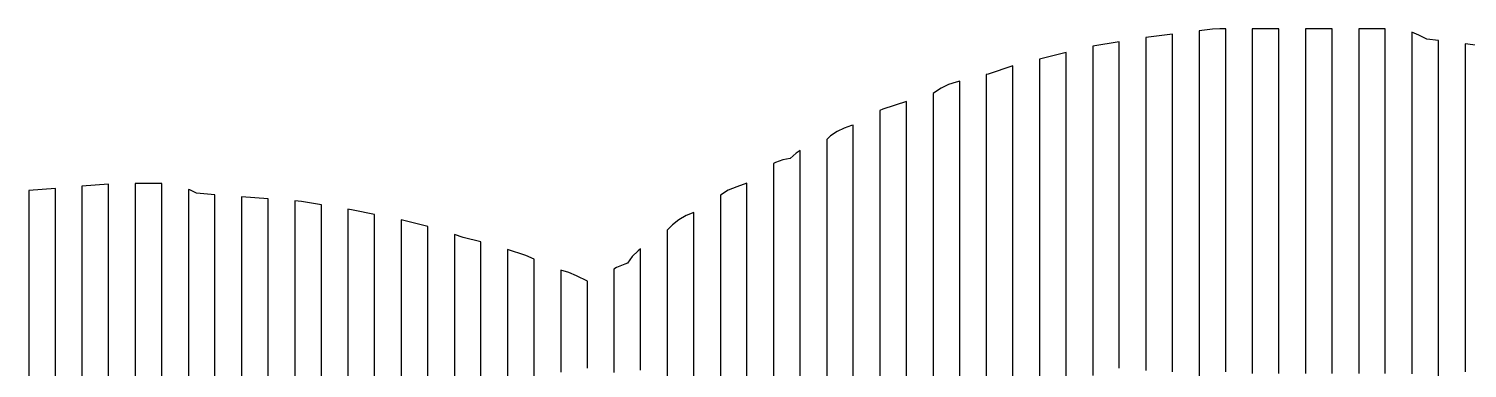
# Model space of a CAD drawing. Header units: metres. Extents: x -6 to 1890, y -8 to 898.
# Drawn here: x 517.6 to 733.9, y 626.4 to 677.4 of the extents above; entities that cross this region are included whole.
import ezdxf

# ---------------------------------------------------------------- set-up
doc = ezdxf.new("R2010")
doc.units = ezdxf.units.M
doc.layers.add('PASSADAS_COMPLETAS', color=1, linetype='CONTINUOUS')
doc.layers.add('PECAS_2D', color=3, linetype='CONTINUOUS')

msp = doc.modelspace()

# ---------------------------------------------------------------- linework, layer by layer
at = {"layer": 'PASSADAS_COMPLETAS'}
for points in [[(697.578, 625.827), (697.578, 627.116), (697.578, 628.405), (697.578, 629.694), (697.578, 630.982), (697.578, 660.624), (697.578, 661.913), (697.578, 663.202), (697.578, 664.49), (697.578, 665.779), (697.578, 669.646), (697.578, 670.934), (697.578, 672.223), (697.578, 677.378), (696.716, 677.378), (695.587, 677.308), (693.578, 677.057), (693.578, 671.867), (693.578, 670.57), (693.578, 666.678), (693.578, 665.38), (693.578, 664.083), (693.578, 662.785), (693.578, 661.488), (693.578, 660.191), (693.578, 629.053), (693.578, 627.756), (693.578, 626.458), (693.578, 625.161)], [(705.578, 625.58), (705.578, 626.875), (705.578, 628.17), (705.578, 629.465), (705.578, 630.759), (705.578, 660.544), (705.578, 661.839), (705.578, 663.134), (705.578, 664.428), (705.578, 665.723), (705.578, 668.313), (705.578, 672.198), (705.578, 673.493), (705.578, 677.378), (701.578, 677.378), (701.578, 672.198), (701.578, 670.903), (701.578, 667.018), (701.578, 665.723), (701.578, 664.428), (701.578, 663.134), (701.578, 661.839), (701.578, 660.544), (701.578, 630.759), (701.578, 629.465), (701.578, 628.17), (701.578, 626.875), (701.578, 625.58)], [(713.578, 625.58), (713.578, 626.875), (713.578, 628.17), (713.578, 629.465), (713.578, 630.759), (713.578, 660.544), (713.578, 661.839), (713.578, 663.134), (713.578, 664.428), (713.578, 665.723), (713.578, 669.608), (713.578, 672.198), (713.578, 673.493), (713.578, 677.378), (709.578, 677.378), (709.578, 673.493), (709.578, 672.198), (709.578, 668.313), (709.578, 665.723), (709.578, 664.428), (709.578, 663.134), (709.578, 661.839), (709.578, 660.544), (709.578, 630.759), (709.578, 629.465), (709.578, 628.17), (709.578, 626.875), (709.578, 625.58)], [(721.578, 625.58), (721.578, 626.875), (721.578, 628.17), (721.578, 629.465), (721.578, 630.759), (721.578, 660.544), (721.578, 661.839), (721.578, 663.134), (721.578, 664.428), (721.578, 665.723), (721.578, 669.608), (721.578, 670.903), (721.578, 672.198), (721.578, 677.378), (717.578, 677.378), (717.578, 673.493), (717.578, 672.198), (717.578, 668.313), (717.578, 665.723), (717.578, 664.428), (717.578, 663.134), (717.578, 661.839), (717.578, 660.544), (717.578, 630.759), (717.578, 629.465), (717.578, 628.17), (717.578, 626.875), (717.578, 625.58)], [(681.578, 626.343), (681.578, 658.625), (681.578, 659.916), (681.578, 661.207), (681.578, 662.499), (681.578, 666.372), (681.578, 668.955), (681.578, 670.246), (681.578, 675.412), (677.578, 674.745), (677.578, 669.534), (677.578, 668.231), (677.578, 664.323), (677.578, 663.021), (677.578, 661.718), (677.578, 660.415), (677.578, 659.113), (677.578, 657.81), (677.578, 656.507), (677.578, 625.242)], [(689.578, 625.814), (689.578, 627.115), (689.578, 628.416), (689.578, 629.717), (689.578, 659.643), (689.578, 660.944), (689.578, 662.245), (689.578, 663.546), (689.578, 664.847), (689.578, 668.75), (689.578, 670.051), (689.578, 671.352), (689.578, 676.557), (685.578, 676.057), (685.578, 670.922), (685.578, 669.639), (685.578, 665.788), (685.578, 664.505), (685.578, 663.221), (685.578, 661.937), (685.578, 660.654), (685.578, 659.37), (685.578, 658.087), (685.578, 628.564), (685.578, 627.281), (685.578, 625.997)], [(729.578, 625.143), (729.578, 626.437), (729.578, 627.731), (729.578, 629.025), (729.578, 660.077), (729.578, 661.371), (729.578, 662.665), (729.578, 663.959), (729.578, 665.252), (729.578, 669.134), (729.578, 670.428), (729.578, 671.722), (729.578, 675.603), (727.828, 675.822), (726.637, 676.417), (725.578, 676.849), (725.578, 671.717), (725.578, 670.434), (725.578, 666.585), (725.578, 665.302), (725.578, 664.019), (725.578, 662.736), (725.578, 661.453), (725.578, 660.171), (725.578, 630.663), (725.578, 629.38), (725.578, 628.097), (725.578, 626.814), (725.578, 625.531)], [(736.623, 674.723), (733.578, 675.103), (733.578, 671.21), (733.578, 669.912), (733.578, 666.019), (733.578, 664.721), (733.578, 663.424), (733.578, 662.126), (733.578, 660.828), (733.578, 659.53), (733.578, 629.683), (733.578, 628.385), (733.578, 627.087), (733.578, 625.79)], [(673.578, 624.356), (673.578, 656.893), (673.578, 658.195), (673.578, 659.496), (673.578, 660.798), (673.578, 662.099), (673.578, 666.004), (673.578, 667.305), (673.578, 668.607), (673.578, 673.813), (669.578, 672.813), (669.578, 667.615), (669.578, 666.316), (669.578, 662.417), (669.578, 659.819), (669.578, 658.519), (669.578, 657.22), (669.578, 655.92), (669.578, 623.435)], [(665.578, 621.845), (665.578, 653.863), (665.578, 655.143), (665.578, 656.424), (665.578, 657.705), (665.578, 658.985), (665.578, 662.828), (665.578, 665.389), (665.578, 666.67), (665.578, 671.792), (661.854, 670.559), (661.578, 670.49), (661.578, 665.303), (661.578, 664.006), (661.578, 660.116), (661.578, 657.523), (661.578, 656.226), (661.578, 654.929), (661.578, 653.632), (661.578, 652.336), (661.578, 619.918)], [(657.578, 617.903), (657.578, 651.434), (657.578, 652.724), (657.578, 654.013), (657.578, 655.303), (657.578, 656.593), (657.578, 660.462), (657.578, 663.041), (657.578, 664.331), (657.578, 669.49), (657.023, 669.351), (655.885, 668.985), (654.796, 668.469), (653.785, 667.813), (653.578, 667.637), (653.578, 662.411), (653.578, 661.105), (653.578, 655.88), (653.578, 654.573), (653.578, 653.267), (653.578, 651.96), (653.578, 650.654), (653.578, 616.688)], [(649.578, 612.154), (649.578, 648.362), (649.578, 649.655), (649.578, 650.948), (649.578, 652.242), (649.578, 653.535), (649.578, 657.414), (649.578, 660.001), (649.578, 661.294), (649.578, 666.466), (646.011, 665.278), (645.578, 665.095), (645.578, 659.927), (645.578, 658.635), (645.578, 654.759), (645.578, 652.174), (645.578, 650.882), (645.578, 649.59), (645.578, 648.298), (645.578, 647.006), (645.578, 609.537)], [(641.578, 608.174), (641.578, 643.349), (641.578, 644.651), (641.578, 645.954), (641.578, 647.257), (641.578, 648.56), (641.578, 649.862), (641.578, 653.771), (641.578, 656.376), (641.578, 657.679), (641.578, 662.89), (641.306, 662.834), (640.193, 662.449), (639.134, 661.92), (638.157, 661.262), (637.578, 660.753), (637.578, 655.595), (637.578, 654.306), (637.578, 650.438), (637.578, 649.149), (637.578, 647.859), (637.578, 646.57), (637.578, 645.281), (637.578, 643.991), (637.578, 642.702), (637.578, 605.311)], [(633.578, 602.64), (633.578, 639.836), (633.578, 641.118), (633.578, 642.401), (633.578, 643.684), (633.578, 644.966), (633.578, 646.249), (633.578, 650.097), (633.578, 652.662), (633.578, 653.945), (633.578, 659.075), (632.987, 658.677), (632.104, 657.899), (630.965, 657.663), (629.852, 657.278), (629.578, 657.141), (629.578, 651.959), (629.578, 650.664), (629.578, 646.777), (629.578, 644.186), (629.578, 642.89), (629.578, 641.595), (629.578, 640.299), (629.578, 639.004), (629.578, 637.708), (629.578, 600.137)], [(521.578, 605.495), (521.578, 636.564), (521.578, 637.859), (521.578, 639.153), (521.578, 640.448), (521.578, 644.331), (521.578, 646.92), (521.578, 648.215), (521.578, 653.393), (517.578, 653.085), (517.578, 647.895), (517.578, 646.598), (517.578, 642.705), (517.578, 641.407), (517.578, 640.11), (517.578, 638.812), (517.578, 637.515), (517.578, 636.217), (517.578, 606.373)], [(529.578, 607.694), (529.578, 637.284), (529.578, 638.57), (529.578, 639.857), (529.578, 641.143), (529.578, 642.43), (529.578, 646.289), (529.578, 647.576), (529.578, 648.862), (529.578, 654.008), (525.578, 653.701), (525.578, 648.535), (525.578, 647.243), (525.578, 642.077), (525.578, 640.786), (525.578, 639.494), (525.578, 638.203), (525.578, 636.911), (525.578, 605.916)], [(537.578, 607.492), (537.578, 637.277), (537.578, 638.572), (537.578, 639.867), (537.578, 641.161), (537.578, 642.456), (537.578, 646.341), (537.578, 647.636), (537.578, 648.931), (537.578, 654.111), (533.578, 654.111), (533.578, 648.931), (533.578, 647.636), (533.578, 643.751), (533.578, 642.456), (533.578, 641.161), (533.578, 639.867), (533.578, 638.572), (533.578, 637.277), (533.578, 607.492)], [(625.578, 596.798), (625.578, 634.603), (625.578, 635.907), (625.578, 637.211), (625.578, 638.514), (625.578, 639.818), (625.578, 641.121), (625.578, 645.032), (625.578, 647.64), (625.578, 648.943), (625.578, 654.158), (624.037, 653.644), (622.745, 653.1), (621.578, 652.378), (621.578, 647.154), (621.578, 645.847), (621.578, 640.622), (621.578, 638.01), (621.578, 636.704), (621.578, 635.398), (621.578, 634.091), (621.578, 632.785), (621.578, 594.905)], [(545.578, 605.72), (545.578, 636.867), (545.578, 638.164), (545.578, 639.462), (545.578, 640.76), (545.578, 642.058), (545.578, 647.249), (545.578, 648.547), (545.578, 652.44), (542.785, 652.655), (541.794, 653.15), (541.578, 653.238), (541.578, 649.32), (541.578, 648.014), (541.578, 644.096), (541.578, 642.79), (541.578, 641.484), (541.578, 640.178), (541.578, 638.872), (541.578, 637.566), (541.578, 607.528)], [(553.578, 606.107), (553.578, 636.15), (553.578, 637.456), (553.578, 638.763), (553.578, 640.069), (553.578, 641.375), (553.578, 645.294), (553.578, 646.6), (553.578, 647.906), (553.578, 651.825), (549.578, 652.132), (549.578, 648.229), (549.578, 646.929), (549.578, 641.725), (549.578, 640.424), (549.578, 639.123), (549.578, 637.822), (549.578, 636.521), (549.578, 606.598)], [(561.578, 603.155), (561.578, 634.13), (561.578, 635.42), (561.578, 636.711), (561.578, 638.001), (561.578, 639.292), (561.578, 640.583), (561.578, 645.745), (561.578, 647.036), (561.578, 650.907), (558.61, 651.402), (557.578, 651.517), (557.578, 647.663), (557.578, 646.378), (557.578, 642.524), (557.578, 641.24), (557.578, 639.955), (557.578, 638.67), (557.578, 637.386), (557.578, 636.101), (557.578, 605.268)], [(569.578, 601.908), (569.578, 634.046), (569.578, 635.331), (569.578, 636.617), (569.578, 637.902), (569.578, 641.759), (569.578, 644.33), (569.578, 645.615), (569.578, 649.472), (566.365, 650.109), (565.578, 650.241), (565.578, 646.335), (565.578, 645.033), (565.578, 641.127), (565.578, 639.826), (565.578, 638.524), (565.578, 637.222), (565.578, 635.92), (565.578, 634.618), (565.578, 603.372)], [(617.578, 593.063), (617.578, 629.148), (617.578, 630.436), (617.578, 631.725), (617.578, 633.014), (617.578, 634.303), (617.578, 635.591), (617.578, 639.458), (617.578, 642.035), (617.578, 643.324), (617.578, 649.768), (616.435, 649.299), (615.355, 648.672), (614.366, 647.899), (613.578, 647.086), (613.578, 640.671), (613.578, 639.389), (613.578, 635.54), (613.578, 632.974), (613.578, 631.691), (613.578, 630.408), (613.578, 629.126), (613.578, 627.843), (613.578, 626.56), (613.578, 591.922)], [(577.578, 599.393), (577.578, 632.005), (577.578, 633.31), (577.578, 634.614), (577.578, 635.919), (577.578, 637.223), (577.578, 641.137), (577.578, 642.441), (577.578, 643.746), (577.578, 647.659), (573.578, 648.659), (573.578, 644.768), (573.578, 643.471), (573.578, 639.58), (573.578, 638.283), (573.578, 636.986), (573.578, 635.689), (573.578, 634.391), (573.578, 631.797), (573.578, 600.667)], [(585.578, 597.497), (585.578, 629.821), (585.578, 631.114), (585.578, 632.407), (585.578, 633.7), (585.578, 634.992), (585.578, 638.871), (585.578, 640.164), (585.578, 641.457), (585.578, 645.336), (582.927, 645.999), (581.578, 646.449), (581.578, 642.527), (581.578, 641.22), (581.578, 637.298), (581.578, 635.991), (581.578, 634.684), (581.578, 633.376), (581.578, 632.069), (581.578, 630.762), (581.578, 598.082)], [(593.578, 593.574), (593.578, 627.234), (593.578, 628.529), (593.578, 629.823), (593.578, 631.118), (593.578, 632.413), (593.578, 636.297), (593.578, 637.591), (593.578, 638.886), (593.578, 642.77), (592.307, 643.303), (589.578, 644.213), (589.578, 640.32), (589.578, 639.023), (589.578, 635.13), (589.578, 633.833), (589.578, 632.535), (589.578, 631.237), (589.578, 629.94), (589.578, 628.642), (589.578, 594.907)], [(609.578, 626.037), (609.578, 627.343), (609.578, 628.649), (609.578, 629.955), (609.578, 633.873), (609.578, 636.485), (609.578, 637.791), (609.578, 644.32), (609.196, 644.022), (608.327, 643.125), (607.598, 642.132), (607.233, 642.011), (605.961, 641.477), (605.578, 641.241), (605.578, 634.761), (605.578, 633.465), (605.578, 629.577), (605.578, 626.985), (605.578, 625.689)], [(601.578, 626.345), (601.578, 627.652), (601.578, 628.959), (601.578, 632.88), (601.578, 634.188), (601.578, 635.495), (601.578, 639.416), (599.962, 640.224), (598.77, 640.718), (597.578, 641.115), (597.578, 637.274), (597.578, 635.993), (597.578, 632.152), (597.578, 630.871), (597.578, 629.591), (597.578, 628.31), (597.578, 627.03), (597.578, 625.749)]]:
    msp.add_lwpolyline(points, dxfattribs=at)
at = {"layer": 'PECAS_2D'}
for points in [[(697.578, 625.827), (697.578, 627.116), (697.578, 628.405), (697.578, 629.694), (697.578, 630.982), (697.578, 660.624), (697.578, 661.913), (697.578, 663.202), (697.578, 664.49), (697.578, 665.779), (697.578, 669.646), (697.578, 670.934), (697.578, 672.223), (697.578, 677.378), (696.716, 677.378), (695.587, 677.308), (693.578, 677.057), (693.578, 671.867), (693.578, 670.57), (693.578, 666.678), (693.578, 665.38), (693.578, 664.083), (693.578, 662.785), (693.578, 661.488), (693.578, 660.191), (693.578, 629.053), (693.578, 627.756), (693.578, 626.458), (693.578, 625.161)], [(705.578, 625.58), (705.578, 626.875), (705.578, 628.17), (705.578, 629.465), (705.578, 630.759), (705.578, 660.544), (705.578, 661.839), (705.578, 663.134), (705.578, 664.428), (705.578, 665.723), (705.578, 668.313), (705.578, 672.198), (705.578, 673.493), (705.578, 677.378), (701.578, 677.378), (701.578, 672.198), (701.578, 670.903), (701.578, 667.018), (701.578, 665.723), (701.578, 664.428), (701.578, 663.134), (701.578, 661.839), (701.578, 660.544), (701.578, 630.759), (701.578, 629.465), (701.578, 628.17), (701.578, 626.875), (701.578, 625.58)], [(713.578, 625.58), (713.578, 626.875), (713.578, 628.17), (713.578, 629.465), (713.578, 630.759), (713.578, 660.544), (713.578, 661.839), (713.578, 663.134), (713.578, 664.428), (713.578, 665.723), (713.578, 669.608), (713.578, 672.198), (713.578, 673.493), (713.578, 677.378), (709.578, 677.378), (709.578, 673.493), (709.578, 672.198), (709.578, 668.313), (709.578, 665.723), (709.578, 664.428), (709.578, 663.134), (709.578, 661.839), (709.578, 660.544), (709.578, 630.759), (709.578, 629.465), (709.578, 628.17), (709.578, 626.875), (709.578, 625.58)], [(721.578, 625.58), (721.578, 626.875), (721.578, 628.17), (721.578, 629.465), (721.578, 630.759), (721.578, 660.544), (721.578, 661.839), (721.578, 663.134), (721.578, 664.428), (721.578, 665.723), (721.578, 669.608), (721.578, 670.903), (721.578, 672.198), (721.578, 677.378), (717.578, 677.378), (717.578, 673.493), (717.578, 672.198), (717.578, 668.313), (717.578, 665.723), (717.578, 664.428), (717.578, 663.134), (717.578, 661.839), (717.578, 660.544), (717.578, 630.759), (717.578, 629.465), (717.578, 628.17), (717.578, 626.875), (717.578, 625.58)], [(681.578, 626.343), (681.578, 658.625), (681.578, 659.916), (681.578, 661.207), (681.578, 662.499), (681.578, 666.372), (681.578, 668.955), (681.578, 670.246), (681.578, 675.412), (677.578, 674.745), (677.578, 669.534), (677.578, 668.231), (677.578, 664.323), (677.578, 663.021), (677.578, 661.718), (677.578, 660.415), (677.578, 659.113), (677.578, 657.81), (677.578, 656.507), (677.578, 625.242)], [(689.578, 625.814), (689.578, 627.115), (689.578, 628.416), (689.578, 629.717), (689.578, 659.643), (689.578, 660.944), (689.578, 662.245), (689.578, 663.546), (689.578, 664.847), (689.578, 668.75), (689.578, 670.051), (689.578, 671.352), (689.578, 676.557), (685.578, 676.057), (685.578, 670.922), (685.578, 669.639), (685.578, 665.788), (685.578, 664.505), (685.578, 663.221), (685.578, 661.937), (685.578, 660.654), (685.578, 659.37), (685.578, 658.087), (685.578, 628.564), (685.578, 627.281), (685.578, 625.997)], [(729.578, 625.143), (729.578, 626.437), (729.578, 627.731), (729.578, 629.025), (729.578, 660.077), (729.578, 661.371), (729.578, 662.665), (729.578, 663.959), (729.578, 665.252), (729.578, 669.134), (729.578, 670.428), (729.578, 671.722), (729.578, 675.603), (727.828, 675.822), (726.637, 676.417), (725.578, 676.849), (725.578, 671.717), (725.578, 670.434), (725.578, 666.585), (725.578, 665.302), (725.578, 664.019), (725.578, 662.736), (725.578, 661.453), (725.578, 660.171), (725.578, 630.663), (725.578, 629.38), (725.578, 628.097), (725.578, 626.814), (725.578, 625.531)], [(736.623, 674.723), (733.578, 675.103), (733.578, 671.21), (733.578, 669.912), (733.578, 666.019), (733.578, 664.721), (733.578, 663.424), (733.578, 662.126), (733.578, 660.828), (733.578, 659.53), (733.578, 629.683), (733.578, 628.385), (733.578, 627.087), (733.578, 625.79)], [(673.578, 624.356), (673.578, 656.893), (673.578, 658.195), (673.578, 659.496), (673.578, 660.798), (673.578, 662.099), (673.578, 666.004), (673.578, 667.305), (673.578, 668.607), (673.578, 673.813), (669.578, 672.813), (669.578, 667.615), (669.578, 666.316), (669.578, 662.417), (669.578, 659.819), (669.578, 658.519), (669.578, 657.22), (669.578, 655.92), (669.578, 623.435)], [(665.578, 621.845), (665.578, 653.863), (665.578, 655.143), (665.578, 656.424), (665.578, 657.705), (665.578, 658.985), (665.578, 662.828), (665.578, 665.389), (665.578, 666.67), (665.578, 671.792), (661.854, 670.559), (661.578, 670.49), (661.578, 665.303), (661.578, 664.006), (661.578, 660.116), (661.578, 657.523), (661.578, 656.226), (661.578, 654.929), (661.578, 653.632), (661.578, 652.336), (661.578, 619.918)], [(657.578, 617.903), (657.578, 651.434), (657.578, 652.724), (657.578, 654.013), (657.578, 655.303), (657.578, 656.593), (657.578, 660.462), (657.578, 663.041), (657.578, 664.331), (657.578, 669.49), (657.023, 669.351), (655.885, 668.985), (654.796, 668.469), (653.785, 667.813), (653.578, 667.637), (653.578, 662.411), (653.578, 661.105), (653.578, 655.88), (653.578, 654.573), (653.578, 653.267), (653.578, 651.96), (653.578, 650.654), (653.578, 616.688)], [(649.578, 612.154), (649.578, 648.362), (649.578, 649.655), (649.578, 650.948), (649.578, 652.242), (649.578, 653.535), (649.578, 657.414), (649.578, 660.001), (649.578, 661.294), (649.578, 666.466), (646.011, 665.278), (645.578, 665.095), (645.578, 659.927), (645.578, 658.635), (645.578, 654.759), (645.578, 652.174), (645.578, 650.882), (645.578, 649.59), (645.578, 648.298), (645.578, 647.006), (645.578, 609.537)], [(641.578, 608.174), (641.578, 643.349), (641.578, 644.651), (641.578, 645.954), (641.578, 647.257), (641.578, 648.56), (641.578, 649.862), (641.578, 653.771), (641.578, 656.376), (641.578, 657.679), (641.578, 662.89), (641.306, 662.834), (640.193, 662.449), (639.134, 661.92), (638.157, 661.262), (637.578, 660.753), (637.578, 655.595), (637.578, 654.306), (637.578, 650.438), (637.578, 649.149), (637.578, 647.859), (637.578, 646.57), (637.578, 645.281), (637.578, 643.991), (637.578, 642.702), (637.578, 605.311)], [(633.578, 602.64), (633.578, 639.836), (633.578, 641.118), (633.578, 642.401), (633.578, 643.684), (633.578, 644.966), (633.578, 646.249), (633.578, 650.097), (633.578, 652.662), (633.578, 653.945), (633.578, 659.075), (632.987, 658.677), (632.104, 657.899), (630.965, 657.663), (629.852, 657.278), (629.578, 657.141), (629.578, 651.959), (629.578, 650.664), (629.578, 646.777), (629.578, 644.186), (629.578, 642.89), (629.578, 641.595), (629.578, 640.299), (629.578, 639.004), (629.578, 637.708), (629.578, 600.137)], [(521.578, 605.495), (521.578, 636.564), (521.578, 637.859), (521.578, 639.153), (521.578, 640.448), (521.578, 644.331), (521.578, 646.92), (521.578, 648.215), (521.578, 653.393), (517.578, 653.085), (517.578, 647.895), (517.578, 646.598), (517.578, 642.705), (517.578, 641.407), (517.578, 640.11), (517.578, 638.812), (517.578, 637.515), (517.578, 636.217), (517.578, 606.373)], [(529.578, 607.694), (529.578, 637.284), (529.578, 638.57), (529.578, 639.857), (529.578, 641.143), (529.578, 642.43), (529.578, 646.289), (529.578, 647.576), (529.578, 648.862), (529.578, 654.008), (525.578, 653.701), (525.578, 648.535), (525.578, 647.243), (525.578, 642.077), (525.578, 640.786), (525.578, 639.494), (525.578, 638.203), (525.578, 636.911), (525.578, 605.916)], [(537.578, 607.492), (537.578, 637.277), (537.578, 638.572), (537.578, 639.867), (537.578, 641.161), (537.578, 642.456), (537.578, 646.341), (537.578, 647.636), (537.578, 648.931), (537.578, 654.111), (533.578, 654.111), (533.578, 648.931), (533.578, 647.636), (533.578, 643.751), (533.578, 642.456), (533.578, 641.161), (533.578, 639.867), (533.578, 638.572), (533.578, 637.277), (533.578, 607.492)], [(625.578, 596.798), (625.578, 634.603), (625.578, 635.907), (625.578, 637.211), (625.578, 638.514), (625.578, 639.818), (625.578, 641.121), (625.578, 645.032), (625.578, 647.64), (625.578, 648.943), (625.578, 654.158), (624.037, 653.644), (622.745, 653.1), (621.578, 652.378), (621.578, 647.154), (621.578, 645.847), (621.578, 640.622), (621.578, 638.01), (621.578, 636.704), (621.578, 635.398), (621.578, 634.091), (621.578, 632.785), (621.578, 594.905)], [(545.578, 605.72), (545.578, 636.867), (545.578, 638.164), (545.578, 639.462), (545.578, 640.76), (545.578, 642.058), (545.578, 647.249), (545.578, 648.547), (545.578, 652.44), (542.785, 652.655), (541.794, 653.15), (541.578, 653.238), (541.578, 649.32), (541.578, 648.014), (541.578, 644.096), (541.578, 642.79), (541.578, 641.484), (541.578, 640.178), (541.578, 638.872), (541.578, 637.566), (541.578, 607.528)], [(553.578, 606.107), (553.578, 636.15), (553.578, 637.456), (553.578, 638.763), (553.578, 640.069), (553.578, 641.375), (553.578, 645.294), (553.578, 646.6), (553.578, 647.906), (553.578, 651.825), (549.578, 652.132), (549.578, 648.229), (549.578, 646.929), (549.578, 641.725), (549.578, 640.424), (549.578, 639.123), (549.578, 637.822), (549.578, 636.521), (549.578, 606.598)], [(561.578, 603.155), (561.578, 634.13), (561.578, 635.42), (561.578, 636.711), (561.578, 638.001), (561.578, 639.292), (561.578, 640.583), (561.578, 645.745), (561.578, 647.036), (561.578, 650.907), (558.61, 651.402), (557.578, 651.517), (557.578, 647.663), (557.578, 646.378), (557.578, 642.524), (557.578, 641.24), (557.578, 639.955), (557.578, 638.67), (557.578, 637.386), (557.578, 636.101), (557.578, 605.268)], [(569.578, 601.908), (569.578, 634.046), (569.578, 635.331), (569.578, 636.617), (569.578, 637.902), (569.578, 641.759), (569.578, 644.33), (569.578, 645.615), (569.578, 649.472), (566.365, 650.109), (565.578, 650.241), (565.578, 646.335), (565.578, 645.033), (565.578, 641.127), (565.578, 639.826), (565.578, 638.524), (565.578, 637.222), (565.578, 635.92), (565.578, 634.618), (565.578, 603.372)], [(617.578, 593.063), (617.578, 629.148), (617.578, 630.436), (617.578, 631.725), (617.578, 633.014), (617.578, 634.303), (617.578, 635.591), (617.578, 639.458), (617.578, 642.035), (617.578, 643.324), (617.578, 649.768), (616.435, 649.299), (615.355, 648.672), (614.366, 647.899), (613.578, 647.086), (613.578, 640.671), (613.578, 639.389), (613.578, 635.54), (613.578, 632.974), (613.578, 631.691), (613.578, 630.408), (613.578, 629.126), (613.578, 627.843), (613.578, 626.56), (613.578, 591.922)], [(577.578, 599.393), (577.578, 632.005), (577.578, 633.31), (577.578, 634.614), (577.578, 635.919), (577.578, 637.223), (577.578, 641.137), (577.578, 642.441), (577.578, 643.746), (577.578, 647.659), (573.578, 648.659), (573.578, 644.768), (573.578, 643.471), (573.578, 639.58), (573.578, 638.283), (573.578, 636.986), (573.578, 635.689), (573.578, 634.391), (573.578, 631.797), (573.578, 600.667)], [(585.578, 597.497), (585.578, 629.821), (585.578, 631.114), (585.578, 632.407), (585.578, 633.7), (585.578, 634.992), (585.578, 638.871), (585.578, 640.164), (585.578, 641.457), (585.578, 645.336), (582.927, 645.999), (581.578, 646.449), (581.578, 642.527), (581.578, 641.22), (581.578, 637.298), (581.578, 635.991), (581.578, 634.684), (581.578, 633.376), (581.578, 632.069), (581.578, 630.762), (581.578, 598.082)], [(593.578, 593.574), (593.578, 627.234), (593.578, 628.529), (593.578, 629.823), (593.578, 631.118), (593.578, 632.413), (593.578, 636.297), (593.578, 637.591), (593.578, 638.886), (593.578, 642.77), (592.307, 643.303), (589.578, 644.213), (589.578, 640.32), (589.578, 639.023), (589.578, 635.13), (589.578, 633.833), (589.578, 632.535), (589.578, 631.237), (589.578, 629.94), (589.578, 628.642), (589.578, 594.907)], [(609.578, 626.037), (609.578, 627.343), (609.578, 628.649), (609.578, 629.955), (609.578, 633.873), (609.578, 636.485), (609.578, 637.791), (609.578, 644.32), (609.196, 644.022), (608.327, 643.125), (607.598, 642.132), (607.233, 642.011), (605.961, 641.477), (605.578, 641.241), (605.578, 634.761), (605.578, 633.465), (605.578, 629.577), (605.578, 626.985), (605.578, 625.689)], [(601.578, 626.345), (601.578, 627.652), (601.578, 628.959), (601.578, 632.88), (601.578, 634.188), (601.578, 635.495), (601.578, 639.416), (599.962, 640.224), (598.77, 640.718), (597.578, 641.115), (597.578, 637.274), (597.578, 635.993), (597.578, 632.152), (597.578, 630.871), (597.578, 629.591), (597.578, 628.31), (597.578, 627.03), (597.578, 625.749)]]:
    msp.add_lwpolyline(points, dxfattribs=at)

doc.saveas('drawing.dxf')
